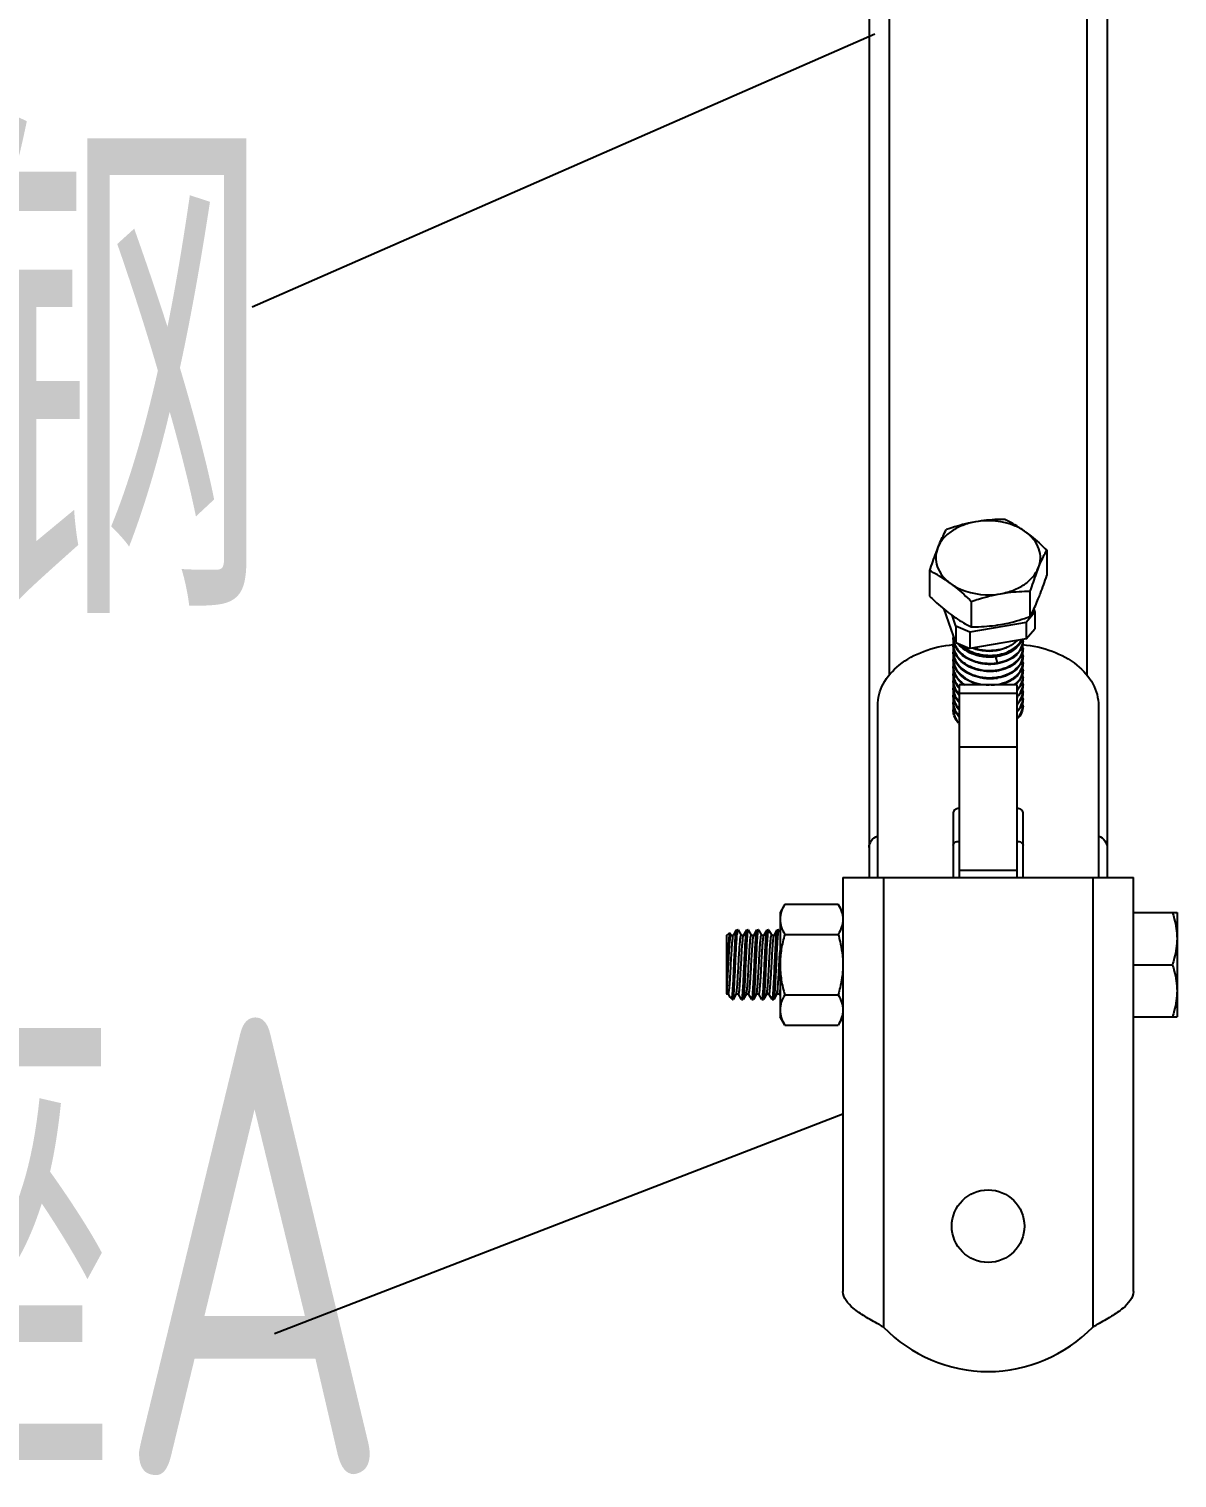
# Model space of a CAD drawing. Extents: x 1247970 to 1725648, y 860327 to 1277876.
# Drawn here: x 1330072 to 1331077, y 1194150 to 1195419 of the extents above; entities that cross this region are included whole.
import ezdxf

# ---------------------------------------------------------------- set-up
doc = ezdxf.new("R2010")
doc.units = 0
doc.header["$LTSCALE"] = 1000
doc.header["$MEASUREMENT"] = 0
doc.layers.get('0').update_dxf_attribs({"color": 254})
for name, color, linetype in [('ANNO-CTXT', 2, 'Continuous'), ('PUB_DIM', 254, 'Continuous'), ('TK', 4, 'Continuous')]:
    doc.layers.add(name, color=color, linetype=linetype)
doc.styles.add('HZ', font='tssdeng.shx', dxfattribs={"width": 0.7, "bigfont": 'hztxt.shx'})
doc.styles.get("Standard").update_dxf_attribs({"font": 'gbenor.shx', "bigfont": 'gbcbig.shx'})
doc.dimstyles.get("Standard").update_dxf_attribs({"dimtxt": 0.18, "dimasz": 0.18, "dimexe": 0.18, "dimexo": 0.0625, "dimgap": 0.09, "dimtad": 0, "dimtih": 1, "dimtoh": 1, "dimdec": 4, "dimzin": 0, "dimdsep": 46, "dimtxsty": 'Standard', "dimcen": 0.09, "dimadec": 0, "dimazin": 0, "dimtfac": 1, "dimtdec": 4, "dimtofl": 0, "dimtmove": 0, "dimatfit": 3, "dimfxl": 0, "dimtolj": 1, "dimtzin": 0, "dimarcsym": 0})

# ---------------------------------------------------------------- blocks, each defined once
blk = doc.blocks.new('A$C63786A89')
at = {"linetype": 'Continuous'}
for p, q in [((-2209.7, 3632), (-2209.7, 2032)), ((-2001, 3632), (-2001, 2032)), ((-2191.9, 3556.7), (-2191.9, 2209.1)), ((-2018.8, 3556.7), (-2018.8, 2209.1)), ((-2054, 2318.6), (-2054, 2296.3)), ((-2156.7, 2300.7), (-2156.7, 2278.3)), ((-2120.1, 2273.7), (-2120.1, 2251.4)), ((-2068.7, 2282.7), (-2068.7, 2260.4)), ((-2133.7, 2237.7), (-2143.9, 2266.8)), ((-2133.7, 2252.1), (-2137, 2261.6)), ((-2064.5, 2264.2), (-2072, 2255.4)), ((-2065.4, 2266.8), (-2064.5, 2264.2)), ((-2064.5, 2264.2), (-2064.5, 2249.8)), ((-2133.7, 2252.1), (-2133.7, 2237.7)), ((-2121.4, 2246.8), (-2133.7, 2252.1)), ((-2072, 2255.4), (-2121.4, 2246.8)), ((-2121.4, 2246.8), (-2121.4, 2232.4)), ((-2072, 2255.4), (-2072, 2241.1)), ((-2072, 2241.1), (-2064.5, 2249.8)), ((-2133.7, 2237.7), (-2121.4, 2232.4)), ((-2072, 2241.1), (-2121.4, 2232.4)), ((-2097.2, 2220), (-2098.5, 2225.3)), ((-2130.8, 2200.6), (-2130.8, 2032)), ((-2079.9, 2200.6), (-2130.8, 2200.6)), ((-2079.9, 2032), (-2079.9, 2200.6)), ((-2079.9, 2193.2), (-2130.8, 2193.2)), ((-2202.1, 2032), (-2202.1, 2182.4)), ((-2008.7, 2182.4), (-2008.7, 2032)), ((-2079.9, 2146.1), (-2130.8, 2146.1)), ((-2135.9, 2088.8), (-2135.9, 2032)), ((-2074.8, 2032), (-2074.8, 2088.8)), ((-2232.6, 2032), (-2232.6, 1669.4)), ((-2232.6, 2032), (-1978.1, 2032)), ((-2197, 2032), (-2197, 1638.3)), ((-2079.9, 2038.2), (-2130.8, 2038.2)), ((-2013.7, 2032), (-2013.7, 1638.3)), ((-1978.1, 1669.4), (-1978.1, 2032)), ((-2283.5, 2008.5), (-2287.6, 2001.4)), ((-2283.5, 2008.5), (-2236.7, 2008.5)), ((-2232.6, 2001.4), (-2236.7, 2008.5)), ((-2287.6, 2001.4), (-2287.6, 1909.8)), ((-1978.1, 2001.4), (-1939.9, 2001.4)), ((-1939.9, 2001.4), (-1939.9, 1909.8)), ((-2334.4, 1981.1), (-2331.9, 1983.6)), ((-2334.4, 1981.1), (-2334.4, 1930.2)), ((-2331.8, 1983.6), (-2331.9, 1983.6)), ((-2331.8, 1983.6), (-2330.6, 1981.4)), ((-2330.6, 1981.3), (-2328.5, 1981.3)), ((-2328.5, 1981.2), (-2325.7, 1986.1)), ((-2325.7, 1986.1), (-2325.6, 1986.2)), ((-2325.6, 1986.2), (-2324.5, 1986.2)), ((-2325.6, 1986.2), (-2324.5, 1986.2)), ((-2324.4, 1986.1), (-2324.5, 1986.2)), ((-2324.4, 1986.1), (-2321.7, 1981.4)), ((-2321.7, 1981.3), (-2319.6, 1981.3)), ((-2319.6, 1981.2), (-2316.8, 1986.1)), ((-2316.8, 1986.1), (-2316.7, 1986.2)), ((-2316.7, 1986.2), (-2315.6, 1986.2)), ((-2316.7, 1986.2), (-2315.6, 1986.2)), ((-2315.5, 1986.1), (-2315.6, 1986.2)), ((-2315.6, 1986.2), (-2315.6, 1986.2)), ((-2315.5, 1986.1), (-2312.8, 1981.4)), ((-2312.8, 1981.3), (-2310.7, 1981.3)), ((-2310.7, 1981.2), (-2307.9, 1986.1)), ((-2307.9, 1986.1), (-2307.8, 1986.2)), ((-2307.8, 1986.2), (-2306.7, 1986.2)), ((-2307.8, 1986.2), (-2306.7, 1986.2)), ((-2306.6, 1986.1), (-2306.7, 1986.2)), ((-2306.7, 1986.2), (-2306.7, 1986.2)), ((-2306.6, 1986.1), (-2303.8, 1981.4)), ((-2303.9, 1981.3), (-2301.8, 1981.3)), ((-2301.8, 1981.2), (-2299, 1986.1)), ((-2299, 1986.1), (-2298.9, 1986.2)), ((-2298.9, 1986.2), (-2297.8, 1986.2)), ((-2298.9, 1986.2), (-2297.8, 1986.2)), ((-2297.7, 1986.1), (-2297.8, 1986.2)), ((-2297.8, 1986.2), (-2297.8, 1986.2)), ((-2297.7, 1986.1), (-2294.9, 1981.4)), ((-2295, 1981.3), (-2292.8, 1981.3)), ((-2292.9, 1981.2), (-2290.1, 1986.1)), ((-2290.1, 1986.1), (-2290, 1986.2)), ((-2290, 1986.2), (-2288.9, 1986.2)), ((-2290, 1986.2), (-2288.9, 1986.2)), ((-2288.8, 1986.1), (-2288.9, 1986.2)), ((-2288.8, 1986.1), (-2287.6, 1984.1)), ((-2283.5, 1982.1), (-2236.7, 1982.1)), ((-1978.1, 1955.6), (-1944, 1955.6)), ((-2334.4, 1930.2), (-2334.2, 1929.9)), ((-2334.2, 1934.9), (-2334.2, 1929.9)), ((-2332.9, 1929.9), (-2334.2, 1929.9)), ((-2331.4, 1927.2), (-2332.9, 1929.9)), ((-2329.3, 1925.1), (-2329.3, 1929)), ((-2326, 1930), (-2328.8, 1925.2)), ((-2324, 1929.9), (-2326.1, 1929.9)), ((-2321.3, 1925.2), (-2324, 1929.9)), ((-2317.1, 1930), (-2319.9, 1925.2)), ((-2315.1, 1929.9), (-2317.2, 1929.9)), ((-2312.4, 1925.2), (-2315.1, 1929.9)), ((-2308.2, 1930), (-2311, 1925.2)), ((-2306.1, 1929.9), (-2308.3, 1929.9)), ((-2308.2, 1930), (-2308.2, 1930.1)), ((-2303.5, 1925.2), (-2306.2, 1929.9)), ((-2299.3, 1930), (-2302.1, 1925.2)), ((-2297.2, 1929.9), (-2299.4, 1929.9)), ((-2294.6, 1925.2), (-2297.3, 1929.9)), ((-2290.4, 1930), (-2293.2, 1925.2)), ((-2288.3, 1929.9), (-2290.5, 1929.9)), ((-2287.6, 1928.6), (-2288.4, 1929.9)), ((-2283.5, 1929.2), (-2236.7, 1929.2)), ((-2331.1, 1926.8), (-2331.4, 1927.2)), ((-2331.1, 1926.8), (-2329.3, 1925.1)), ((-2329.3, 1925.1), (-2329, 1925.1)), ((-2329, 1925.1), (-2328.8, 1925.2)), ((-2321.3, 1925.2), (-2321.2, 1925.1)), ((-2321.2, 1925.1), (-2320.1, 1925.1)), ((-2321.2, 1925.1), (-2320.1, 1925.1)), ((-2321.2, 1925.1), (-2321.2, 1925.1)), ((-2319.9, 1925.2), (-2320.1, 1925.1)), ((-2312.4, 1925.2), (-2312.3, 1925.1)), ((-2312.3, 1925.1), (-2311.1, 1925.1)), ((-2312.3, 1925.1), (-2311.1, 1925.1)), ((-2312.3, 1925.1), (-2312.2, 1925.1)), ((-2311, 1925.2), (-2311.1, 1925.1)), ((-2303.5, 1925.2), (-2303.4, 1925.1)), ((-2303.4, 1925.1), (-2302.2, 1925.1)), ((-2303.4, 1925.1), (-2302.2, 1925.1)), ((-2303.4, 1925.1), (-2303.3, 1925.1)), ((-2302.1, 1925.2), (-2302.2, 1925.1)), ((-2294.6, 1925.2), (-2294.4, 1925.1)), ((-2294.4, 1925.1), (-2293.3, 1925.1)), ((-2294.4, 1925.1), (-2293.3, 1925.1)), ((-2294.4, 1925.1), (-2294.4, 1925.1)), ((-2293.2, 1925.2), (-2293.3, 1925.1)), ((-2283.5, 1902.7), (-2287.6, 1909.8)), ((-2232.6, 1909.8), (-2236.7, 1902.7)), ((-1978.1, 1909.8), (-1939.9, 1909.8)), ((-2283.5, 1902.7), (-2236.7, 1902.7))]:
    blk.add_line(p, q, dxfattribs=at)
blk.add_circle((-2105.4, 1726.6), 31.8, dxfattribs=at)
for centre, radius, start, end in [((-2119.1, 2242.7), 16.8, 176.5315, 180.0065), ((-2119.1, 2242.7), 16.8, 180.0081, 182.8567), ((-2119.1, 2242.7), 16.8, 182.8574, 185.2194), ((-2119, 2236.4), 16.9, 170.1078, 179.9722), ((-2119.2, 2236.4), 16.7, 179.9973, 182.6949), ((-2118.1, 2242.1), 17.8, 195.8298, 198.459), ((-2117.7, 2243), 18.2, 198.4202, 200.7394), ((-2088.9, 2233.2), 14, 0.0498, 11.0645), ((-2088.7, 2239.5), 13.9, 356.7845, 4.2112), ((-2119, 2230.1), 16.9, 170.0711, 179.9827), ((-2119.2, 2230.1), 16.7, 180.008, 182.693), ((-2119.2, 2230.1), 16.8, 182.6938, 185.2451), ((-2119, 2223.8), 16.9, 170.1504, 179.9814), ((-2119.2, 2223.8), 16.7, 180.0063, 182.6857), ((-2118.1, 2235.8), 17.8, 195.9611, 198.4587), ((-2118.1, 2229.5), 17.8, 195.9619, 198.4587), ((-2117.8, 2236.7), 18.1, 198.4602, 200.6746), ((-2117.8, 2230.4), 18.1, 198.4602, 200.6754), ((-2103.8, 2266), 41, 277.4386, 279.2614), ((-2103.7, 2258.7), 33.8, 278.9052, 280.5042), ((-2103.6, 2258.4), 33.5, 280.5055, 281.18), ((-2088.9, 2226.9), 14, 0.0384, 11.0179), ((-2088.9, 2220.6), 14, 0.049, 10.9954), ((-2088.7, 2233.2), 13.9, 356.7743, 0.0077), ((-2088.7, 2226.9), 13.9, 356.7856, 359.9966), ((-2119.1, 2217.5), 16.9, 170.395, 179.9755), ((-2119.2, 2217.5), 16.7, 180.0004, 182.6959), ((-2119, 2211.2), 16.9, 170.0747, 179.9827), ((-2119.2, 2211.2), 16.7, 180.008, 182.6878), ((-2119.2, 2211.2), 16.8, 182.6886, 185.2518), ((-2118.1, 2216.9), 17.8, 195.9612, 198.4587), ((-2118.2, 2223.2), 17.8, 195.9641, 198.119), ((-2118, 2223.2), 17.9, 198.117, 198.456), ((-2117.8, 2224.1), 18.1, 198.4602, 200.6741), ((-2117.8, 2217.8), 18.1, 198.4603, 200.6749), ((-2104, 2248.4), 36.1, 262.211, 262.5185), ((-2103.7, 2246.3), 34, 279.0333, 279.9567), ((-2088.9, 2214.3), 14, 0.0437, 11.062), ((-2088.9, 2208), 14, 0.0437, 11.0051), ((-2088.7, 2220.6), 13.9, 356.7801, 0.0075), ((-2088.7, 2214.3), 13.9, 356.7795, 0.0015), ((-2088.7, 2208), 13.9, 356.7867, 0.0021), ((-2119, 2204.9), 16.9, 170.141, 179.976), ((-2119.2, 2204.9), 16.7, 180.0011, 182.692), ((-2119, 2198.6), 16.9, 170.0816, 179.9797), ((-2119.2, 2198.6), 16.7, 180.005, 182.6978), ((-2119.2, 2198.6), 16.8, 182.6985, 185.2581), ((-2118.1, 2210.6), 17.8, 195.9616, 198.4587), ((-2118.1, 2204.3), 17.8, 195.9612, 198.4587), ((-2117.8, 2211.5), 18.1, 198.4602, 200.6747), ((-2117.8, 2205.2), 18.1, 198.4602, 200.6743), ((-2113.5, 2214.1), 23.2, 217.6353, 221.5837), ((-2103.7, 2239.8), 33.8, 278.9818, 281.0323), ((-2096.6, 2218.8), 23.5, 309.2284, 312.3075), ((-2095.2, 2217.4), 21.6, 312.2645, 318.752), ((-2094.8, 2210.7), 21, 315.4702, 318.7951), ((-2088.9, 2201.7), 14, 0.0497, 11.0016), ((-2088.9, 2195.4), 14, 0.0405, 11.0531), ((-2088.7, 2201.7), 13.9, 356.7769, 0.0081), ((-2088.7, 2195.4), 13.9, 356.785, 359.9983), ((-2119, 2192.3), 16.9, 170.1633, 179.9862), ((-2119.2, 2192.3), 16.7, 180.011, 182.6839), ((-2119, 2186), 16.9, 170.1241, 179.9724), ((-2119.2, 2186), 16.7, 179.9975, 182.695), ((-2118.1, 2198), 17.8, 195.9624, 198.4588), ((-2118.1, 2191.7), 17.8, 195.9615, 198.4587), ((-2117.8, 2198.9), 18.1, 198.4603, 200.6751), ((-2117.8, 2192.6), 18.1, 198.4602, 200.6742), ((-2113.4, 2207.1), 23.4, 218.3867, 221.6033), ((-2113.2, 2208), 23.6, 219.969, 221.5624), ((-2094.8, 2204.4), 21, 315.4659, 318.8093), ((-2094.8, 2198.1), 21, 315.4871, 318.7938), ((-2088.9, 2189.1), 14, 0.049, 10.9977), ((-2088.9, 2182.8), 14, 0.0526, 11.0446), ((-2088.7, 2189.1), 13.9, 356.7894, 0.0075), ((-2088.7, 2182.8), 13.9, 356.7735, 0.0108), ((-2119, 2179.7), 16.9, 170.0725, 179.9827), ((-2119.2, 2179.7), 16.7, 180.008, 182.6973), ((-2119.2, 2179.7), 16.8, 182.6981, 185.2477), ((-2118.1, 2185.4), 17.8, 195.9611, 198.4587), ((-2118.1, 2179.1), 17.8, 195.9619, 198.4588), ((-2117.8, 2186.3), 18.1, 198.4602, 200.6744), ((-2117.8, 2180), 18.1, 198.4603, 200.6754), ((-2094.8, 2191.8), 21, 315.4665, 318.8015), ((-2113.2, 2182), 23.6, 219.7045, 221.528), ((-2113, 2183), 23.9, 221.2696, 221.5925), ((-2101.9, 1817.2), 202.6, 240.7378, 242.0022), ((-2105.4, 1726.6), 127.3, 223.9455, 316.0545), ((-2108.9, 1817.2), 202.6, 297.9978, 299.2622)]:
    blk.add_arc(centre, radius, start, end, dxfattribs=at)
for points, knots in [([(-2116.4, 2343.4), (-2120.2, 2342.8), (-2127.4, 2340.8), (-2137.1, 2335.8), (-2144.8, 2329.3), (-2148.2, 2323.8), (-2149.4, 2321)], [0, 0, 0, 0, 0.27851, 0.540172, 0.780428, 1, 1, 1, 1]), ([(-2149.4, 2321), (-2148.8, 2322.4), (-2146.5, 2327.7), (-2144, 2332.9), (-2142, 2336.6)], [0, 0, 0, 0, 0.275005, 1, 1, 1, 1]), ([(-2116.4, 2343.4), (-2118.5, 2343), (-2127.2, 2341.3), (-2135.7, 2338.8), (-2142, 2336.6)], [0, 0, 0, 0, 0.248499, 1, 1, 1, 1]), ([(-2090.7, 2345.6), (-2092.8, 2345.6), (-2101.4, 2345.4), (-2110, 2344.5), (-2116.4, 2343.4)], [0, 0, 0, 0, 0.246121, 1, 1, 1, 1]), ([(-2072.4, 2334.4), (-2075.2, 2336.6), (-2088.6, 2344), (-2104.9, 2345.4), (-2116.4, 2343.4)], [0, 0, 0, 0, 0.235366, 1, 1, 1, 1]), ([(-2072.4, 2334.4), (-2073.9, 2335.5), (-2079.7, 2339.7), (-2086, 2343.2), (-2090.7, 2345.6)], [0, 0, 0, 0, 0.263099, 1, 1, 1, 1]), ([(-2072.4, 2334.4), (-2070.8, 2333.3), (-2064.4, 2328.3), (-2058.4, 2322.9), (-2054, 2318.6)], [0, 0, 0, 0, 0.240981, 1, 1, 1, 1]), ([(-2061.4, 2303), (-2060.3, 2305.6), (-2059, 2311.3), (-2060.5, 2320.1), (-2065.1, 2328.1), (-2069.7, 2332.5), (-2072.4, 2334.4)], [0, 0, 0, 0, 0.238229, 0.47528, 0.726056, 1, 1, 1, 1]), ([(-2149.4, 2321), (-2150, 2319.4), (-2152.7, 2312.7), (-2155, 2305.9), (-2156.7, 2300.7)], [0, 0, 0, 0, 0.233658, 1, 1, 1, 1]), ([(-2149.4, 2321), (-2150.5, 2318.3), (-2151.7, 2312.6), (-2150.3, 2303.9), (-2145.7, 2295.8), (-2141, 2291.5), (-2138.4, 2289.5)], [0, 0, 0, 0, 0.238229, 0.47528, 0.726056, 1, 1, 1, 1]), ([(-2061.4, 2303), (-2060.8, 2304.5), (-2058.5, 2309.8), (-2056, 2314.9), (-2054, 2318.6)], [0, 0, 0, 0, 0.275005, 1, 1, 1, 1]), ([(-2138.4, 2289.5), (-2139.9, 2290.6), (-2145.8, 2294.7), (-2152, 2298.3), (-2156.7, 2300.7)], [0, 0, 0, 0, 0.263099, 1, 1, 1, 1]), ([(-2094.4, 2280.5), (-2090.6, 2281.2), (-2083.3, 2283.2), (-2073.6, 2288.1), (-2066, 2294.7), (-2062.5, 2300.2), (-2061.4, 2303)], [0, 0, 0, 0, 0.27851, 0.540172, 0.780428, 1, 1, 1, 1]), ([(-2061.4, 2303), (-2062, 2301.4), (-2064.6, 2294.7), (-2067, 2287.9), (-2068.7, 2282.7)], [0, 0, 0, 0, 0.233658, 1, 1, 1, 1]), ([(-2138.4, 2289.5), (-2135.5, 2287.4), (-2122.1, 2280), (-2105.8, 2278.5), (-2094.4, 2280.5)], [0, 0, 0, 0, 0.235366, 1, 1, 1, 1]), ([(-2138.4, 2289.5), (-2136.8, 2288.4), (-2130.4, 2283.4), (-2124.4, 2278), (-2120.1, 2273.7)], [0, 0, 0, 0, 0.240981, 1, 1, 1, 1]), ([(-2061.4, 2276), (-2060.7, 2277.5), (-2058.1, 2284.2), (-2055.7, 2291.1), (-2054, 2296.3)], [0, 0, 0, 0, 0.233658, 1, 1, 1, 1]), ([(-2156.7, 2278.3), (-2155.2, 2276.9), (-2149.4, 2271.3), (-2143.2, 2266.1), (-2138.4, 2262.5)], [0, 0, 0, 0, 0.257895, 1, 1, 1, 1]), ([(-2120.1, 2273.7), (-2117.9, 2274.4), (-2109.5, 2277.2), (-2100.9, 2279.4), (-2094.4, 2280.5)], [0, 0, 0, 0, 0.251163, 1, 1, 1, 1]), ([(-2094.4, 2280.5), (-2092.2, 2280.9), (-2083.7, 2282.2), (-2075.1, 2282.6), (-2068.7, 2282.7)], [0, 0, 0, 0, 0.254083, 1, 1, 1, 1]), ([(-2068.7, 2260.4), (-2068.1, 2261.5), (-2065.4, 2266.6), (-2063, 2271.9), (-2061.4, 2276)], [0, 0, 0, 0, 0.226572, 1, 1, 1, 1]), ([(-2138.4, 2262.5), (-2136.9, 2261.4), (-2131, 2257.3), (-2124.8, 2253.7), (-2120.1, 2251.4)], [0, 0, 0, 0, 0.263099, 1, 1, 1, 1]), ([(-2094.4, 2253.5), (-2092.2, 2253.9), (-2083.5, 2255.6), (-2075, 2258.2), (-2068.7, 2260.4)], [0, 0, 0, 0, 0.248499, 1, 1, 1, 1]), ([(-2120.1, 2251.4), (-2117.9, 2251.4), (-2109.3, 2251.6), (-2100.8, 2252.4), (-2094.4, 2253.5)], [0, 0, 0, 0, 0.246121, 1, 1, 1, 1]), ([(-2202.1, 2182.4), (-2202.1, 2188.9), (-2198.3, 2202.9), (-2183.3, 2219.6), (-2161.6, 2231.3), (-2144.7, 2235.1), (-2135.9, 2235.9)], [0, 0, 0, 0, 0.212085, 0.446759, 0.711828, 1, 1, 1, 1]), ([(-2097, 2219.3), (-2101, 2218.6), (-2109.2, 2218.4), (-2120.6, 2221.5), (-2130, 2227.4), (-2134, 2233.4), (-2135, 2236.5)], [0, 0, 0, 0, 0.271171, 0.538307, 0.783282, 1, 1, 1, 1]), ([(-2134.8, 2236.6), (-2133.6, 2233.6), (-2129.5, 2227.9), (-2120.3, 2222.1), (-2109, 2219.2), (-2101.1, 2219.4), (-2097.2, 2220)], [0, 0, 0, 0, 0.217951, 0.46337, 0.729831, 1, 1, 1, 1]), ([(-2098.5, 2225.3), (-2104.8, 2224.5), (-2117.2, 2225.6), (-2128.2, 2232.2), (-2131.8, 2236.7)], [0, 0, 0, 0, 0.526254, 1, 1, 1, 1]), ([(-2129.1, 2235.6), (-2125.4, 2232.1), (-2118.1, 2228.4), (-2107.7, 2226.4), (-2099.5, 2226.4), (-2091.8, 2227.9), (-2083.2, 2231.6), (-2077.9, 2236.5), (-2076.1, 2240.3)], [0, 0, 0, 0, 0.255096, 0.39268, 0.530602, 0.663916, 0.788307, 1, 1, 1, 1]), ([(-2088.6, 2233.7), (-2090.7, 2232.5), (-2100.5, 2228.9), (-2111.7, 2229.7), (-2119, 2232.8)], [0, 0, 0, 0, 0.239303, 1, 1, 1, 1]), ([(-2079.8, 2239.6), (-2084.2, 2235), (-2094.2, 2230.8), (-2107.7, 2230.3), (-2114.9, 2231.7), (-2118.2, 2232.9)], [0, 0, 0, 0, 0.470214, 0.736055, 1, 1, 1, 1]), ([(-2097.2, 2220), (-2094.2, 2220.5), (-2088.6, 2222.1), (-2081.4, 2226.3), (-2076.4, 2231.9), (-2075, 2236.5), (-2074.9, 2238.7)], [0, 0, 0, 0, 0.290521, 0.554658, 0.788516, 1, 1, 1, 1]), ([(-2079, 2234.7), (-2080, 2233.5), (-2085.1, 2228.9), (-2091.9, 2226.4), (-2097.2, 2225.5)], [0, 0, 0, 0, 0.227377, 1, 1, 1, 1]), ([(-2075.6, 2240.4), (-2075.8, 2239.9), (-2076.6, 2237.8), (-2077.9, 2235.9), (-2079, 2234.7)], [0, 0, 0, 0, 0.241445, 1, 1, 1, 1]), ([(-2074.8, 2238.7), (-2074.8, 2236.9), (-2075.6, 2233.1), (-2077.7, 2229.8), (-2079, 2228.4)], [0, 0, 0, 0, 0.482589, 1, 1, 1, 1]), ([(-2075.2, 2235.9), (-2066.3, 2235.1), (-2049.4, 2231.4), (-2027.6, 2219.7), (-2012.5, 2202.9), (-2008.7, 2188.9), (-2008.7, 2182.4)], [0, 0, 0, 0, 0.288185, 0.553327, 0.788006, 1, 1, 1, 1]), ([(-2079, 2222.1), (-2082.4, 2218.2), (-2089.9, 2214.1), (-2100.8, 2212.2), (-2109.7, 2212.5), (-2118.3, 2214.5), (-2125.9, 2218.3), (-2131.8, 2223.5), (-2134.3, 2227.9), (-2135, 2230.2)], [0, 0, 0, 0, 0.234995, 0.369193, 0.507415, 0.643708, 0.772808, 0.891506, 1, 1, 1, 1]), ([(-2079, 2215.8), (-2082.4, 2211.9), (-2089.9, 2207.8), (-2100.8, 2205.9), (-2109.7, 2206.2), (-2118.3, 2208.3), (-2125.9, 2212), (-2131.8, 2217.2), (-2134.3, 2221.6), (-2135, 2223.9)], [0, 0, 0, 0, 0.235001, 0.369196, 0.507414, 0.643709, 0.772807, 0.891505, 1, 1, 1, 1]), ([(-2134.8, 2230.3), (-2133.8, 2227.6), (-2130.3, 2222.4), (-2122.3, 2216.9), (-2112.5, 2213.6), (-2101.9, 2212.8), (-2091.7, 2214.6), (-2083, 2218.7), (-2076.8, 2224.7), (-2075, 2230), (-2074.9, 2232.4)], [0, 0, 0, 0, 0.11422, 0.241557, 0.38018, 0.523371, 0.662464, 0.789655, 0.901082, 1, 1, 1, 1]), ([(-2134.8, 2224), (-2133.8, 2221.3), (-2130.3, 2216.1), (-2122.3, 2210.6), (-2112.5, 2207.3), (-2101.9, 2206.5), (-2091.7, 2208.3), (-2083, 2212.4), (-2076.8, 2218.4), (-2075, 2223.7), (-2074.9, 2226.1)], [0, 0, 0, 0, 0.114222, 0.241564, 0.380183, 0.523375, 0.662466, 0.789658, 0.901085, 1, 1, 1, 1]), ([(-2098.5, 2225.3), (-2099.6, 2225.1), (-2104.1, 2224.6), (-2108.8, 2225), (-2112.1, 2225.8)], [0, 0, 0, 0, 0.247915, 1, 1, 1, 1]), ([(-2079, 2228.4), (-2080, 2227.2), (-2085.1, 2222.6), (-2091.8, 2220.1), (-2097, 2219.3)], [0, 0, 0, 0, 0.22749, 1, 1, 1, 1]), ([(-2074.8, 2232.4), (-2074.8, 2230.6), (-2075.6, 2226.8), (-2077.7, 2223.5), (-2079, 2222.1)], [0, 0, 0, 0, 0.482586, 1, 1, 1, 1]), ([(-2074.8, 2226.1), (-2074.8, 2224.3), (-2075.6, 2220.5), (-2077.7, 2217.2), (-2079, 2215.8)], [0, 0, 0, 0, 0.482586, 1, 1, 1, 1]), ([(-2112.1, 2200.6), (-2114.8, 2201.1), (-2119.9, 2202.6), (-2126.8, 2206.4), (-2132, 2211.4), (-2134.3, 2215.5), (-2135, 2217.6)], [0, 0, 0, 0, 0.276521, 0.537648, 0.778453, 1, 1, 1, 1]), ([(-2126.9, 2200.6), (-2128.8, 2202), (-2132.1, 2205.2), (-2134.3, 2209.2), (-2135, 2211.3)], [0, 0, 0, 0, 0.520421, 1, 1, 1, 1]), ([(-2134.8, 2217.7), (-2133.8, 2215.2), (-2130.6, 2210.3), (-2123.4, 2204.9), (-2114.4, 2201.5), (-2107.8, 2200.6), (-2104.4, 2200.6)], [0, 0, 0, 0, 0.218898, 0.461373, 0.725247, 1, 1, 1, 1]), ([(-2134.8, 2211.4), (-2134, 2209.3), (-2131.5, 2205.1), (-2127.8, 2202), (-2125.8, 2200.6)], [0, 0, 0, 0, 0.478395, 1, 1, 1, 1]), ([(-2096.5, 2219.4), (-2097.8, 2219.1), (-2103, 2218.3), (-2108.5, 2218.6), (-2112.3, 2219.6)], [0, 0, 0, 0, 0.246468, 1, 1, 1, 1]), ([(-2098.4, 2212.7), (-2099.2, 2212.6), (-2102.6, 2212.2), (-2106.1, 2212.2), (-2108.7, 2212.6)], [0, 0, 0, 0, 0.247252, 1, 1, 1, 1]), ([(-2102.6, 2200.6), (-2099, 2200.7), (-2092.2, 2201.8), (-2083.3, 2205.9), (-2076.9, 2212), (-2075, 2217.3), (-2074.9, 2219.8)], [0, 0, 0, 0, 0.291873, 0.559175, 0.79302, 1, 1, 1, 1]), ([(-2079, 2209.5), (-2080, 2208.4), (-2084.7, 2204), (-2091.1, 2201.5), (-2095.9, 2200.6)], [0, 0, 0, 0, 0.228177, 1, 1, 1, 1]), ([(-2082.7, 2200.6), (-2080.5, 2202.2), (-2076.7, 2206), (-2075, 2211.1), (-2074.9, 2213.5)], [0, 0, 0, 0, 0.52908, 1, 1, 1, 1]), ([(-2074.8, 2219.8), (-2074.8, 2218), (-2075.6, 2214.2), (-2077.7, 2210.9), (-2079, 2209.5)], [0, 0, 0, 0, 0.482588, 1, 1, 1, 1]), ([(-2074.8, 2213.5), (-2074.8, 2211.7), (-2075.6, 2207.9), (-2077.7, 2204.6), (-2079, 2203.2)], [0, 0, 0, 0, 0.482585, 1, 1, 1, 1]), ([(-2130.8, 2197.9), (-2131.3, 2198.4), (-2133, 2200.6), (-2134.4, 2203), (-2135, 2205)], [0, 0, 0, 0, 0.259878, 1, 1, 1, 1]), ([(-2131.7, 2192.6), (-2132, 2193.1), (-2133.4, 2194.9), (-2134.5, 2197), (-2135, 2198.7)], [0, 0, 0, 0, 0.258068, 1, 1, 1, 1]), ([(-2134.8, 2205.1), (-2134.6, 2204.6), (-2133.8, 2202.8), (-2132.8, 2201.1), (-2131.9, 2199.9)], [0, 0, 0, 0, 0.244171, 1, 1, 1, 1]), ([(-2134.8, 2198.8), (-2134.6, 2198.3), (-2133.7, 2196.2), (-2132.4, 2194.2), (-2131.3, 2192.9)], [0, 0, 0, 0, 0.243219, 1, 1, 1, 1]), ([(-2098.4, 2206.4), (-2099.5, 2206.2), (-2103.9, 2205.7), (-2108.4, 2206.1), (-2111.7, 2206.8)], [0, 0, 0, 0, 0.247797, 1, 1, 1, 1]), ([(-2079.8, 2196.8), (-2078.4, 2198.2), (-2076, 2201.4), (-2075, 2205.4), (-2074.9, 2207.2)], [0, 0, 0, 0, 0.520001, 1, 1, 1, 1]), ([(-2079.8, 2190.5), (-2078.4, 2191.9), (-2076, 2195.1), (-2075, 2199.1), (-2074.9, 2200.9)], [0, 0, 0, 0, 0.520002, 1, 1, 1, 1]), ([(-2074.8, 2207.2), (-2074.8, 2205.4), (-2075.6, 2201.6), (-2077.7, 2198.3), (-2079, 2196.9)], [0, 0, 0, 0, 0.482586, 1, 1, 1, 1]), ([(-2074.8, 2200.9), (-2074.8, 2199.1), (-2075.6, 2195.3), (-2077.7, 2192), (-2079, 2190.6)], [0, 0, 0, 0, 0.482587, 1, 1, 1, 1]), ([(-2130.8, 2185.3), (-2131.3, 2185.8), (-2133, 2188), (-2134.4, 2190.4), (-2135, 2192.4)], [0, 0, 0, 0, 0.259876, 1, 1, 1, 1]), ([(-2130.8, 2179), (-2131.3, 2179.5), (-2133, 2181.7), (-2134.4, 2184.1), (-2135, 2186.1)], [0, 0, 0, 0, 0.25988, 1, 1, 1, 1]), ([(-2134.8, 2192.5), (-2134.6, 2191.9), (-2133.6, 2189.6), (-2132.1, 2187.5), (-2130.8, 2186.1)], [0, 0, 0, 0, 0.242544, 1, 1, 1, 1]), ([(-2134.8, 2186.2), (-2134.6, 2185.6), (-2133.6, 2183.3), (-2132.1, 2181.2), (-2130.8, 2179.8)], [0, 0, 0, 0, 0.242552, 1, 1, 1, 1]), ([(-2079.8, 2184.2), (-2078.4, 2185.6), (-2076, 2188.8), (-2075, 2192.8), (-2074.9, 2194.7)], [0, 0, 0, 0, 0.52002, 1, 1, 1, 1]), ([(-2079.8, 2177.9), (-2078.4, 2179.3), (-2076, 2182.6), (-2075, 2186.5), (-2074.9, 2188.4)], [0, 0, 0, 0, 0.519993, 1, 1, 1, 1]), ([(-2074.8, 2194.6), (-2074.8, 2192.8), (-2075.6, 2189), (-2077.7, 2185.7), (-2079, 2184.3)], [0, 0, 0, 0, 0.482583, 1, 1, 1, 1]), ([(-2074.8, 2188.3), (-2074.8, 2186.5), (-2075.6, 2182.7), (-2077.7, 2179.4), (-2079, 2178)], [0, 0, 0, 0, 0.482588, 1, 1, 1, 1]), ([(-2130.9, 2172.7), (-2131.3, 2173.2), (-2133.1, 2175.4), (-2134.4, 2177.8), (-2135, 2179.8)], [0, 0, 0, 0, 0.25985, 1, 1, 1, 1]), ([(-2131.3, 2167), (-2131.8, 2167.5), (-2133.3, 2169.5), (-2134.4, 2171.7), (-2135, 2173.5)], [0, 0, 0, 0, 0.25881, 1, 1, 1, 1]), ([(-2134.8, 2179.9), (-2134.6, 2179.3), (-2133.6, 2177), (-2132.1, 2174.9), (-2130.8, 2173.5)], [0, 0, 0, 0, 0.242549, 1, 1, 1, 1]), ([(-2134.8, 2173.6), (-2134.6, 2173), (-2133.6, 2170.8), (-2132.2, 2168.7), (-2130.9, 2167.3)], [0, 0, 0, 0, 0.242679, 1, 1, 1, 1]), ([(-2074.8, 2182), (-2074.8, 2180), (-2075.8, 2175.8), (-2078.3, 2172.3), (-2079.8, 2170.8)], [0, 0, 0, 0, 0.479607, 1, 1, 1, 1]), ([(-2079.8, 2171.6), (-2078.4, 2173), (-2076, 2176.2), (-2075, 2180.2), (-2074.9, 2182)], [0, 0, 0, 0, 0.520009, 1, 1, 1, 1]), ([(-2130.8, 2092.4), (-2132.1, 2092.4), (-2134.4, 2091.9), (-2135.9, 2089.8), (-2135.9, 2088.8)], [0, 0, 0, 0, 0.559761, 1, 1, 1, 1]), ([(-2074.8, 2088.8), (-2074.8, 2089.8), (-2076.3, 2091.9), (-2078.7, 2092.4), (-2079.9, 2092.4)], [0, 0, 0, 0, 0.440239, 1, 1, 1, 1]), ([(-2209.7, 2058.2), (-2209.7, 2060.3), (-2208, 2064.7), (-2204.3, 2067.5), (-2202.1, 2068.5)], [0, 0, 0, 0, 0.461863, 1, 1, 1, 1]), ([(-2008.6, 2068.5), (-2006.5, 2067.5), (-2002.7, 2064.7), (-2001, 2060.3), (-2001, 2058.2)], [0, 0, 0, 0, 0.538137, 1, 1, 1, 1]), ([(-2135.9, 2060), (-2135.9, 2061), (-2134.4, 2063.1), (-2132.1, 2063.6), (-2130.8, 2063.6)], [0, 0, 0, 0, 0.440239, 1, 1, 1, 1]), ([(-2079.9, 2063.6), (-2078.7, 2063.6), (-2076.3, 2063.1), (-2074.8, 2061), (-2074.8, 2060)], [0, 0, 0, 0, 0.559761, 1, 1, 1, 1]), ([(-2283.5, 2008.5), (-2284.7, 2006.4), (-2286.8, 2002.2), (-2287.6, 1997.6), (-2287.6, 1995.3)], [0, 0, 0, 0, 0.514931, 1, 1, 1, 1]), ([(-2236.7, 2008.5), (-2235.5, 2006.4), (-2233.5, 2002.2), (-2232.6, 1997.6), (-2232.6, 1995.3)], [0, 0, 0, 0, 0.514931, 1, 1, 1, 1]), ([(-2287.6, 1995.3), (-2287.6, 1993), (-2286.8, 1988.4), (-2284.7, 1984.2), (-2283.5, 1982.1)], [0, 0, 0, 0, 0.485069, 1, 1, 1, 1]), ([(-2232.6, 1995.3), (-2232.6, 1993), (-2233.5, 1988.4), (-2235.5, 1984.2), (-2236.7, 1982.1)], [0, 0, 0, 0, 0.485069, 1, 1, 1, 1]), ([(-1944, 2001.4), (-1943.4, 1999.6), (-1941.1, 1992.2), (-1939.9, 1984.4), (-1939.9, 1978.5)], [0, 0, 0, 0, 0.251893, 1, 1, 1, 1]), ([(-2331.9, 1983.6), (-2332, 1983.5), (-2332.1, 1982.9), (-2332.2, 1981.9), (-2332.3, 1980.2), (-2332.5, 1977.9), (-2332.6, 1975.2), (-2332.8, 1970.7), (-2333, 1964.4), (-2333.3, 1956.3), (-2333.6, 1948.4), (-2333.9, 1941.2), (-2334.1, 1936.8), (-2334.2, 1934.9)], [0, 0, 0, 0, 0.009854, 0.032286, 0.067006, 0.113308, 0.170175, 0.236317, 0.390088, 0.560054, 0.729568, 0.881497, 1, 1, 1, 1]), ([(-2334.2, 1934.9), (-2334, 1936.8), (-2333.7, 1941.1), (-2333.3, 1948), (-2332.8, 1955.7), (-2332.4, 1963.4), (-2332.1, 1969.4), (-2331.8, 1973.7), (-2331.5, 1976.3), (-2331.3, 1978.3), (-2331.1, 1979.9), (-2330.9, 1980.8), (-2330.8, 1981.3), (-2330.6, 1981.3)], [0, 0, 0, 0, 0.122505, 0.276388, 0.446725, 0.61694, 0.77047, 0.836217, 0.892416, 0.937712, 0.971044, 0.991727, 1, 1, 1, 1]), ([(-2332.9, 1929.9), (-2332.8, 1929.9), (-2332.7, 1930.1), (-2332.5, 1930.7), (-2332.3, 1932.1), (-2332, 1934.3), (-2331.8, 1937.3), (-2331.5, 1940.9), (-2331.2, 1945.1), (-2331, 1949.6), (-2330.6, 1956), (-2330.3, 1962.3), (-2329.9, 1968.3), (-2329.7, 1972.3), (-2329.4, 1975.6), (-2329.1, 1978.2), (-2328.9, 1980), (-2328.7, 1980.9), (-2328.5, 1981.2)], [0, 0, 0, 0, 0.003454, 0.010692, 0.037889, 0.081612, 0.140406, 0.212192, 0.2944, 0.384076, 0.477991, 0.664974, 0.751307, 0.828654, 0.894238, 0.945723, 0.981321, 1, 1, 1, 1]), ([(-2329.3, 1929), (-2329.2, 1931.1), (-2328.8, 1935.8), (-2328.4, 1943.6), (-2328, 1952.6), (-2327.6, 1962), (-2327.2, 1969.5), (-2326.9, 1975), (-2326.7, 1978.5), (-2326.4, 1981.3), (-2326.2, 1983.6), (-2326, 1985.1), (-2325.9, 1985.8), (-2325.7, 1986.1)], [0, 0, 0, 0, 0.105919, 0.247881, 0.41169, 0.580927, 0.73863, 0.808118, 0.868976, 0.919682, 0.958977, 0.985914, 1, 1, 1, 1]), ([(-2328.8, 1925.2), (-2328.7, 1925.4), (-2328.6, 1926.2), (-2328.3, 1927.7), (-2328.1, 1929.9), (-2327.9, 1932.8), (-2327.7, 1936.2), (-2327.4, 1941.7), (-2327, 1949.3), (-2326.6, 1958.6), (-2326.2, 1967.7), (-2325.7, 1975.5), (-2325.4, 1980.2), (-2325.2, 1982.2)], [0, 0, 0, 0, 0.014084, 0.041016, 0.080304, 0.131007, 0.191867, 0.261359, 0.419059, 0.588306, 0.752124, 0.894086, 1, 1, 1, 1]), ([(-2324.8, 1985.7), (-2324.8, 1985.5), (-2325, 1984.4), (-2325.1, 1983.2), (-2325.2, 1982.2)], [0, 0, 0, 0, 0.160979, 1, 1, 1, 1]), ([(-2324.5, 1986.2), (-2324.5, 1986.2), (-2324.7, 1986.1), (-2324.7, 1985.9), (-2324.8, 1985.7)], [0, 0, 0, 0, 0.127561, 1, 1, 1, 1]), ([(-2322.4, 1978), (-2322.4, 1978.5), (-2322.3, 1979.3), (-2322.1, 1980.4), (-2322, 1981), (-2321.8, 1981.3), (-2321.7, 1981.3)], [0, 0, 0, 0, 0.420038, 0.727719, 0.918871, 1, 1, 1, 1]), ([(-2321, 1925.4), (-2320.9, 1925.7), (-2320.7, 1926.6), (-2320.4, 1929.3), (-2320, 1934.2), (-2319.6, 1941.5), (-2319.2, 1950.1), (-2318.8, 1959.3), (-2318.2, 1970), (-2317.9, 1977.7), (-2317.4, 1982.2)], [0, 0, 0, 0, 0.018267, 0.048761, 0.143552, 0.275555, 0.432178, 0.598399, 0.758307, 1, 1, 1, 1]), ([(-2320.2, 1978), (-2320.2, 1978.7), (-2320, 1979.8), (-2319.8, 1980.9), (-2319.6, 1981.2)], [0, 0, 0, 0, 0.660932, 1, 1, 1, 1]), ([(-2315.8, 1985.9), (-2315.9, 1985.4), (-2316.1, 1984.3), (-2316.4, 1982), (-2316.6, 1978.9), (-2317, 1973.4), (-2317.4, 1965.2), (-2317.9, 1954.7), (-2318.3, 1945.8), (-2318.6, 1939.1), (-2318.9, 1934.8), (-2319.1, 1931.2), (-2319.4, 1928.4), (-2319.6, 1926.5), (-2319.8, 1925.5), (-2319.9, 1925.2)], [0, 0, 0, 0, 0.021671, 0.058935, 0.110671, 0.175201, 0.333808, 0.513979, 0.692059, 0.772919, 0.844689, 0.905004, 0.951887, 0.983838, 1, 1, 1, 1]), ([(-2317.4, 1982.2), (-2317.4, 1983.1), (-2317.2, 1984.2), (-2317, 1985.5), (-2316.9, 1985.9), (-2316.8, 1986.1)], [0, 0, 0, 0, 0.672274, 0.879818, 1, 1, 1, 1]), ([(-2317.1, 1930), (-2317, 1930.3), (-2316.8, 1931.3), (-2316.5, 1933), (-2316.3, 1935.7), (-2316, 1939), (-2315.8, 1942.9), (-2315.4, 1949), (-2315.1, 1955.3), (-2314.7, 1961.6), (-2314.4, 1966.2), (-2314.2, 1970.4), (-2313.9, 1974), (-2313.7, 1977), (-2313.4, 1979.2), (-2313.2, 1980.6), (-2313, 1981.2), (-2312.9, 1981.3), (-2312.8, 1981.3)], [0, 0, 0, 0, 0.018679, 0.054277, 0.105762, 0.171346, 0.248693, 0.335026, 0.522009, 0.615924, 0.7056, 0.787808, 0.859593, 0.918387, 0.962111, 0.989308, 0.996545, 1, 1, 1, 1]), ([(-2315.6, 1986.2), (-2315.6, 1986.2), (-2315.7, 1986.1), (-2315.8, 1986), (-2315.8, 1985.9)], [0, 0, 0, 0, 0.147585, 1, 1, 1, 1]), ([(-2315.1, 1929.9), (-2315, 1929.9), (-2314.9, 1930.1), (-2314.7, 1930.7), (-2314.5, 1932), (-2314.2, 1934.1), (-2314, 1937), (-2313.7, 1940.5), (-2313.5, 1944.5), (-2313.2, 1948.9), (-2312.8, 1955.2), (-2312.4, 1962.7), (-2312, 1969.8), (-2311.6, 1974.7), (-2311.4, 1977.5), (-2311.1, 1979.5), (-2311, 1980.6), (-2310.8, 1981)], [0, 0, 0, 0, 0.003366, 0.010345, 0.036536, 0.078663, 0.135394, 0.204812, 0.284539, 0.371834, 0.463689, 0.648358, 0.81329, 0.881123, 0.935982, 0.976021, 1, 1, 1, 1]), ([(-2312.1, 1925.4), (-2311.9, 1925.8), (-2311.7, 1927), (-2311.5, 1929.3), (-2311.3, 1932.4), (-2310.9, 1938), (-2310.5, 1946.1), (-2310, 1956.6), (-2309.6, 1965.5), (-2309.2, 1972.2), (-2309, 1976.5), (-2308.7, 1980.1), (-2308.5, 1982.9), (-2308.2, 1984.8), (-2308.1, 1985.8), (-2307.9, 1986.1)], [0, 0, 0, 0, 0.021872, 0.059302, 0.111165, 0.17578, 0.334432, 0.514518, 0.692439, 0.773206, 0.844886, 0.905123, 0.951945, 0.983855, 1, 1, 1, 1]), ([(-2306.9, 1985.8), (-2307, 1985.4), (-2307.2, 1984.2), (-2307.5, 1982), (-2307.7, 1978.9), (-2308.1, 1973.3), (-2308.5, 1965.1), (-2309, 1954.7), (-2309.4, 1945.8), (-2309.7, 1939.1), (-2310, 1934.8), (-2310.2, 1931.2), (-2310.5, 1928.4), (-2310.7, 1926.5), (-2310.9, 1925.5), (-2311, 1925.2)], [0, 0, 0, 0, 0.021941, 0.059426, 0.11133, 0.175973, 0.334641, 0.514691, 0.69256, 0.773299, 0.844948, 0.905159, 0.951962, 0.98386, 1, 1, 1, 1]), ([(-2310.8, 1981), (-2310.8, 1981), (-2310.8, 1981.1), (-2310.8, 1981.2), (-2310.7, 1981.2)], [0, 0, 0, 0, 0.553823, 1, 1, 1, 1]), ([(-2308.2, 1930.1), (-2308, 1930.4), (-2307.9, 1931.4), (-2307.6, 1933.3), (-2307.4, 1936), (-2307, 1940.9), (-2306.5, 1948), (-2306.1, 1955.6), (-2305.8, 1961.9), (-2305.5, 1966.4), (-2305.3, 1970.5), (-2305, 1974.1), (-2304.7, 1977.1), (-2304.5, 1979.2), (-2304.3, 1980.6), (-2304.1, 1981.2), (-2304, 1981.3), (-2303.9, 1981.3)], [0, 0, 0, 0, 0.020887, 0.058349, 0.111255, 0.17779, 0.342006, 0.528025, 0.621077, 0.709753, 0.790917, 0.861705, 0.919629, 0.96268, 0.989453, 0.996582, 1, 1, 1, 1]), ([(-2306.7, 1986.2), (-2306.7, 1986.2), (-2306.8, 1986.1), (-2306.9, 1986), (-2306.9, 1985.8)], [0, 0, 0, 0, 0.145753, 1, 1, 1, 1]), ([(-2306.1, 1929.9), (-2306.1, 1929.9), (-2306, 1930.1), (-2305.8, 1930.7), (-2305.5, 1932.1), (-2305.3, 1934.3), (-2305, 1937.3), (-2304.8, 1940.9), (-2304.5, 1945.1), (-2304.2, 1949.6), (-2303.9, 1956), (-2303.6, 1962.3), (-2303.2, 1968.3), (-2302.9, 1972.3), (-2302.7, 1975.6), (-2302.4, 1978.2), (-2302.1, 1980), (-2302, 1980.9), (-2301.8, 1981.2)], [0, 0, 0, 0, 0.003454, 0.010693, 0.037889, 0.081612, 0.140405, 0.212191, 0.2944, 0.384075, 0.47799, 0.664973, 0.751306, 0.828653, 0.894238, 0.945724, 0.981321, 1, 1, 1, 1]), ([(-2303.1, 1925.4), (-2303, 1925.8), (-2302.8, 1927), (-2302.6, 1929.3), (-2302.3, 1932.4), (-2302, 1938), (-2301.6, 1946.1), (-2301.1, 1956.6), (-2300.7, 1965.5), (-2300.3, 1972.2), (-2300.1, 1976.5), (-2299.8, 1980.1), (-2299.6, 1982.9), (-2299.3, 1984.8), (-2299.2, 1985.8), (-2299, 1986.1)], [0, 0, 0, 0, 0.021911, 0.059369, 0.111251, 0.175879, 0.334543, 0.514605, 0.692501, 0.773257, 0.844922, 0.905143, 0.951954, 0.983858, 1, 1, 1, 1]), ([(-2298, 1985.9), (-2298.1, 1985.4), (-2298.3, 1984.2), (-2298.5, 1982), (-2298.8, 1978.9), (-2299.2, 1973.3), (-2299.6, 1965.2), (-2300.1, 1954.7), (-2300.5, 1945.8), (-2300.8, 1939.1), (-2301.1, 1934.8), (-2301.3, 1931.2), (-2301.5, 1928.4), (-2301.8, 1926.5), (-2302, 1925.5), (-2302.1, 1925.2)], [0, 0, 0, 0, 0.02182, 0.059206, 0.111032, 0.175623, 0.334271, 0.51438, 0.692345, 0.77314, 0.844844, 0.905097, 0.951931, 0.98385, 1, 1, 1, 1]), ([(-2299.3, 1930), (-2299.1, 1930.3), (-2299, 1931.3), (-2298.7, 1933), (-2298.5, 1935.7), (-2298.2, 1939), (-2297.9, 1942.9), (-2297.6, 1949), (-2297.2, 1955.3), (-2296.9, 1961.6), (-2296.6, 1966.2), (-2296.4, 1970.4), (-2296.1, 1974), (-2295.8, 1977), (-2295.6, 1979.2), (-2295.4, 1980.6), (-2295.2, 1981.2), (-2295.1, 1981.3), (-2295, 1981.3)], [0, 0, 0, 0, 0.018679, 0.054277, 0.105763, 0.171349, 0.248695, 0.335028, 0.52201, 0.615925, 0.705601, 0.78781, 0.859595, 0.918387, 0.96211, 0.989306, 0.996547, 1, 1, 1, 1]), ([(-2297.8, 1986.2), (-2297.8, 1986.2), (-2297.9, 1986.1), (-2298, 1986), (-2298, 1985.9)], [0, 0, 0, 0, 0.146566, 1, 1, 1, 1]), ([(-2297.2, 1929.9), (-2297.2, 1929.9), (-2297, 1930.1), (-2296.9, 1930.7), (-2296.6, 1932.1), (-2296.4, 1934.3), (-2296.1, 1937.3), (-2295.9, 1940.9), (-2295.6, 1945.1), (-2295.3, 1949.6), (-2295, 1956), (-2294.6, 1962.3), (-2294.3, 1968.3), (-2294, 1972.3), (-2293.8, 1975.6), (-2293.5, 1978.2), (-2293.2, 1980), (-2293.1, 1980.9), (-2292.9, 1981.2)], [0, 0, 0, 0, 0.003455, 0.010694, 0.037891, 0.081614, 0.140407, 0.212191, 0.294399, 0.384074, 0.47799, 0.664972, 0.751304, 0.82865, 0.894234, 0.945721, 0.98132, 1, 1, 1, 1]), ([(-2294.2, 1925.4), (-2294.1, 1925.8), (-2293.9, 1927), (-2293.7, 1929.2), (-2293.4, 1932.4), (-2293.1, 1937.9), (-2292.7, 1946.1), (-2292.2, 1956.6), (-2291.8, 1965.5), (-2291.4, 1972.2), (-2291.2, 1976.5), (-2290.9, 1980.1), (-2290.7, 1982.9), (-2290.4, 1984.8), (-2290.3, 1985.8), (-2290.1, 1986.1)], [0, 0, 0, 0, 0.021695, 0.05898, 0.110731, 0.17527, 0.333886, 0.514048, 0.692108, 0.772958, 0.844717, 0.90502, 0.951894, 0.98384, 1, 1, 1, 1]), ([(-2289.1, 1985.7), (-2289.3, 1985.2), (-2289.5, 1983.5), (-2289.8, 1980.5), (-2290.1, 1976.3), (-2290.2, 1973.1), (-2290.3, 1971.4)], [0, 0, 0, 0, 0.12613, 0.341781, 0.637516, 1, 1, 1, 1]), ([(-2288.9, 1986.2), (-2288.9, 1986.2), (-2289.1, 1986.1), (-2289.1, 1985.9), (-2289.1, 1985.7)], [0, 0, 0, 0, 0.128262, 1, 1, 1, 1]), ([(-2283.5, 1982.1), (-2284.8, 1977.8), (-2286.8, 1969.1), (-2287.6, 1960.1), (-2287.6, 1955.6)], [0, 0, 0, 0, 0.500104, 1, 1, 1, 1]), ([(-2236.7, 1982.1), (-2235.5, 1977.8), (-2233.4, 1969.1), (-2232.6, 1960.1), (-2232.6, 1955.6)], [0, 0, 0, 0, 0.500104, 1, 1, 1, 1]), ([(-2326, 1930), (-2325.9, 1930.3), (-2325.8, 1931), (-2325.5, 1932.3), (-2325.3, 1934.2), (-2325, 1937.7), (-2324.7, 1943.2), (-2324.2, 1950.5), (-2323.8, 1958.3), (-2323.4, 1965.8), (-2323, 1972.4), (-2322.6, 1976.3), (-2322.4, 1978)], [0, 0, 0, 0, 0.015371, 0.04333, 0.083398, 0.134643, 0.265404, 0.422744, 0.5911, 0.753799, 0.894728, 1, 1, 1, 1]), ([(-2324, 1929.9), (-2323.8, 1929.9), (-2323.6, 1930.6), (-2323.4, 1931.5), (-2323.2, 1933.2), (-2323, 1935.4), (-2322.8, 1938.3), (-2322.5, 1942.9), (-2322.1, 1949.3), (-2321.6, 1957.4), (-2321.2, 1965.3), (-2320.8, 1972.1), (-2320.4, 1976.3), (-2320.2, 1978)], [0, 0, 0, 0, 0.00863, 0.030451, 0.065616, 0.113312, 0.172298, 0.24101, 0.40007, 0.573571, 0.743027, 0.89038, 1, 1, 1, 1]), ([(-2290.3, 1971.4), (-2290.6, 1966.5), (-2290.9, 1959), (-2291.4, 1949.1), (-2291.8, 1942), (-2292.1, 1935.7), (-2292.4, 1931.3), (-2292.7, 1928.4), (-2292.8, 1926.9), (-2293, 1925.9), (-2293.1, 1925.4), (-2293.2, 1925.2)], [0, 0, 0, 0, 0.318156, 0.484686, 0.641985, 0.779982, 0.889861, 0.931992, 0.96466, 0.987392, 1, 1, 1, 1]), ([(-2290.4, 1930), (-2290.3, 1930.2), (-2290.2, 1930.7), (-2289.9, 1932.1), (-2289.6, 1934.7), (-2289.3, 1938.7), (-2289, 1943.8), (-2288.6, 1949.6), (-2288.2, 1957.7), (-2287.9, 1963.8), (-2287.6, 1967.9)], [0, 0, 0, 0, 0.013815, 0.03733, 0.112558, 0.221668, 0.35818, 0.513889, 0.679414, 1, 1, 1, 1]), ([(-1939.9, 1978.5), (-1939.9, 1972.7), (-1941.1, 1964.9), (-1943.4, 1957.5), (-1944, 1955.6)], [0, 0, 0, 0, 0.748107, 1, 1, 1, 1]), ([(-2287.6, 1955.6), (-2287.6, 1951.2), (-2286.8, 1942.2), (-2284.8, 1933.5), (-2283.5, 1929.2)], [0, 0, 0, 0, 0.499896, 1, 1, 1, 1]), ([(-2232.6, 1955.6), (-2232.6, 1951.2), (-2233.4, 1942.2), (-2235.5, 1933.5), (-2236.7, 1929.2)], [0, 0, 0, 0, 0.499896, 1, 1, 1, 1]), ([(-1944, 1955.6), (-1943.4, 1953.8), (-1941.1, 1946.3), (-1939.9, 1938.5), (-1939.9, 1932.7)], [0, 0, 0, 0, 0.251893, 1, 1, 1, 1]), ([(-2329.3, 1929), (-2329.5, 1928.6), (-2329.7, 1927.9), (-2330.1, 1927), (-2330.6, 1926.5), (-2331, 1926.7), (-2331.1, 1926.8)], [0, 0, 0, 0, 0.41124, 0.690589, 0.854285, 1, 1, 1, 1]), ([(-2288.3, 1929.9), (-2288.2, 1929.9), (-2288.1, 1930.3), (-2287.9, 1930.9), (-2287.8, 1931.9), (-2287.7, 1932.7), (-2287.6, 1933.2)], [0, 0, 0, 0, 0.081466, 0.272602, 0.579827, 1, 1, 1, 1]), ([(-2283.5, 1929.2), (-2284.7, 1927.1), (-2286.8, 1922.9), (-2287.6, 1918.2), (-2287.6, 1916)], [0, 0, 0, 0, 0.514931, 1, 1, 1, 1]), ([(-2236.7, 1929.2), (-2235.5, 1927.1), (-2233.5, 1922.9), (-2232.6, 1918.2), (-2232.6, 1916)], [0, 0, 0, 0, 0.514931, 1, 1, 1, 1]), ([(-1939.9, 1932.7), (-1939.9, 1926.9), (-1941.1, 1919.1), (-1943.4, 1911.7), (-1944, 1909.8)], [0, 0, 0, 0, 0.748107, 1, 1, 1, 1]), ([(-2321.2, 1925.1), (-2321.1, 1925.1), (-2321, 1925.2), (-2321, 1925.3), (-2321, 1925.4)], [0, 0, 0, 0, 0.150484, 1, 1, 1, 1]), ([(-2312.2, 1925.1), (-2312.2, 1925.1), (-2312.1, 1925.2), (-2312.1, 1925.3), (-2312.1, 1925.4)], [0, 0, 0, 0, 0.146221, 1, 1, 1, 1]), ([(-2303.3, 1925.1), (-2303.3, 1925.1), (-2303.2, 1925.2), (-2303.2, 1925.3), (-2303.1, 1925.4)], [0, 0, 0, 0, 0.145957, 1, 1, 1, 1]), ([(-2294.4, 1925.1), (-2294.4, 1925.1), (-2294.3, 1925.2), (-2294.3, 1925.3), (-2294.2, 1925.4)], [0, 0, 0, 0, 0.147419, 1, 1, 1, 1]), ([(-2287.6, 1916), (-2287.6, 1913.7), (-2286.8, 1909), (-2284.7, 1904.8), (-2283.5, 1902.7)], [0, 0, 0, 0, 0.485069, 1, 1, 1, 1]), ([(-2232.6, 1916), (-2232.6, 1913.7), (-2233.5, 1909), (-2235.5, 1904.8), (-2236.7, 1902.7)], [0, 0, 0, 0, 0.485069, 1, 1, 1, 1]), ([(-2200.9, 1640.4), (-2205.1, 1642.7), (-2213, 1647.3), (-2224.8, 1655.1), (-2232.6, 1663.7), (-2232.6, 1669.4)], [0, 0, 0, 0, 0.326101, 0.611119, 1, 1, 1, 1]), ([(-1978.1, 1669.4), (-1978.1, 1663.7), (-1985.9, 1655.1), (-1997.8, 1647.3), (-2005.6, 1642.7), (-2009.8, 1640.4)], [0, 0, 0, 0, 0.388881, 0.673899, 1, 1, 1, 1])]:
    blk.add_open_spline(points, degree=3, knots=knots, dxfattribs=at)
for points in [[(-2135.3, 2237.2), (-2135.7, 2238.7), (-2135.9, 2240.3), (-2135.9, 2241.9)], [(-2135.3, 2230.9), (-2135.7, 2232.4), (-2135.9, 2234), (-2135.9, 2235.6)], [(-2135.9, 2235.6), (-2135.8, 2234), (-2135.5, 2232.4), (-2135, 2230.9)], [(-2135.8, 2241.2), (-2135.7, 2239.9), (-2135.4, 2238.5), (-2135, 2237.3)], [(-2135.3, 2224.6), (-2135.7, 2226.1), (-2135.9, 2227.7), (-2135.9, 2229.3)], [(-2135.3, 2218.3), (-2135.7, 2219.8), (-2135.9, 2221.4), (-2135.9, 2223)], [(-2135.9, 2223), (-2135.8, 2221.4), (-2135.5, 2219.8), (-2135, 2218.3)], [(-2135.8, 2228.5), (-2135.7, 2227.2), (-2135.4, 2225.9), (-2135, 2224.6)], [(-2135.3, 2212), (-2135.7, 2213.5), (-2135.9, 2215.1), (-2135.9, 2216.7)], [(-2135.9, 2216.7), (-2135.8, 2215.1), (-2135.5, 2213.5), (-2135, 2212)], [(-2135.3, 2205.7), (-2135.7, 2207.2), (-2135.9, 2208.8), (-2135.9, 2210.4)], [(-2135.8, 2209.6), (-2135.7, 2208.3), (-2135.4, 2207), (-2135, 2205.7)], [(-2135.3, 2199.4), (-2135.7, 2200.9), (-2135.9, 2202.5), (-2135.9, 2204.1)], [(-2135.9, 2204.1), (-2135.8, 2202.5), (-2135.5, 2200.9), (-2135, 2199.5)], [(-2135.3, 2193.1), (-2135.7, 2194.6), (-2135.9, 2196.2), (-2135.9, 2197.8)], [(-2135.8, 2197), (-2135.7, 2195.7), (-2135.4, 2194.4), (-2135, 2193.2)], [(-2135.3, 2186.8), (-2135.7, 2188.3), (-2135.9, 2189.9), (-2135.9, 2191.5)], [(-2135.9, 2191.5), (-2135.8, 2189.9), (-2135.5, 2188.3), (-2135, 2186.9)], [(-2135.3, 2180.5), (-2135.7, 2182), (-2135.9, 2183.6), (-2135.9, 2185.2)], [(-2135.9, 2185.2), (-2135.8, 2183.6), (-2135.5, 2182), (-2135, 2180.6)], [(-2135.3, 2174.2), (-2135.7, 2175.7), (-2135.9, 2177.3), (-2135.9, 2178.9)], [(-2135.8, 2178.2), (-2135.7, 2176.8), (-2135.4, 2175.5), (-2135, 2174.3)], [(-2331.9, 1983.6), (-2331.9, 1983.6), (-2331.9, 1983.6), (-2331.9, 1983.6)]]:
    blk.add_open_spline(points, degree=3, dxfattribs=at)
at = {"layer": 'ANNO-CTXT', "style": 'HZ', "width": 0.7}
for s, p in [('C型槽钢', (-3766.6, 2263.2)), ('抗震连接座A', (-4268.2, 1509.4))]:
    blk.add_text(s, height=400, dxfattribs=at).set_placement(p)
at = {"layer": 'PUB_DIM'}
for points in [[(-2204.5, 2770.5), (-2750.1, 2531.3)], [(-2232.6, 1824.8), (-2730.5, 1632.4)]]:
    blk.add_leader(points, dimstyle='Standard', override={"dimgap": 20}, dxfattribs=at)

msp = doc.modelspace()

# ---------------------------------------------------------------- block references
at = {"layer": 'TK'}
msp.add_blockref('A$C63786A89', (1333017, 1192643.7, -355), dxfattribs=at)

doc.saveas('drawing.dxf')
